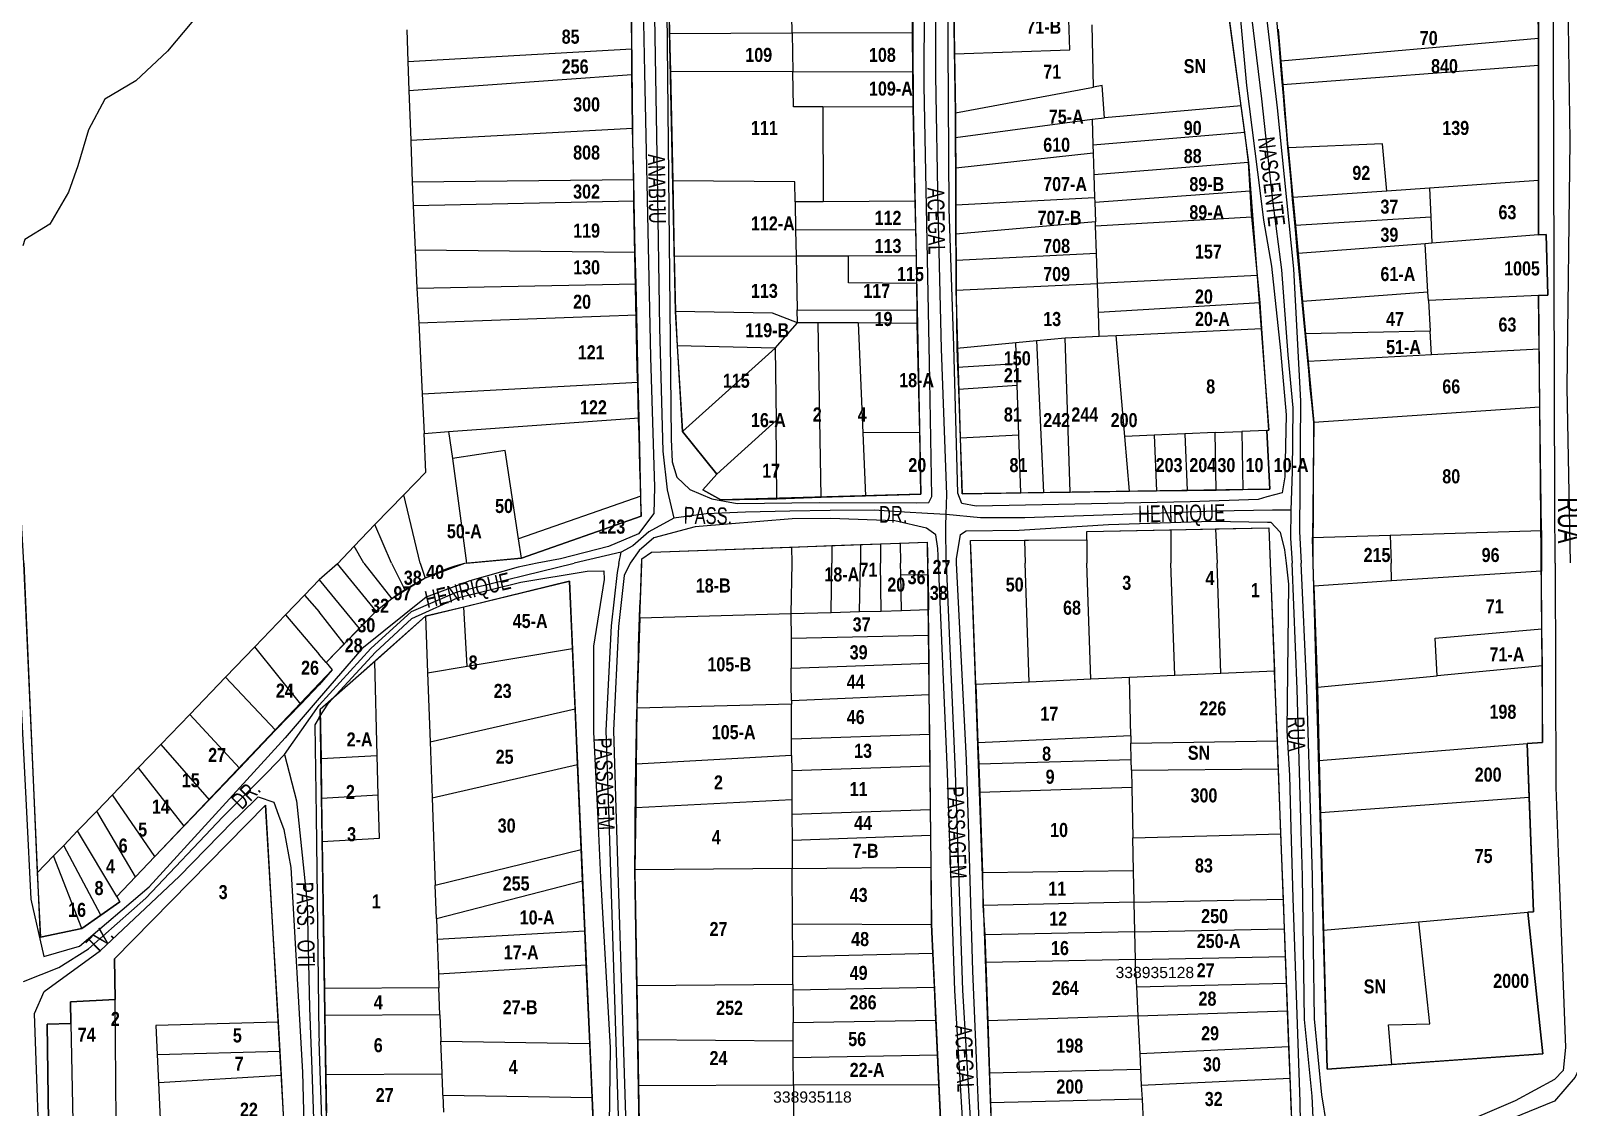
# Model space of a CAD drawing. Extents: x 206099 to 208675, y 4843659 to 4845705.
# Drawn here: x 208063.3 to 208336.8, y 4844407.9 to 4844599.5 of the extents above; entities that cross this region are included whole.
import ezdxf
from ezdxf.enums import TextEntityAlignment as Align

# ---------------------------------------------------------------- set-up
doc = ezdxf.new("R2010")
doc.units = 0
doc.header["$LTSCALE"] = 1.5
doc.header["$MEASUREMENT"] = 0
for name, color, linetype in [('CD-MALHA-LOTES', 40, 'CONTINUOUS'), ('CD_TXT_QUADRA', 7, 'CONTINUOUS'), ('RU-QUADRAS', 6, 'CONTINUOUS'), ('SV-CAMINHO-TRILHA', 20, 'CONTINUOUS'), ('SV-EIXO-RUA-N-PAV', 6, 'CONTINUOUS'), ('SV-RUA-NAO-PAV-S-GUIA-C-GUIA', 7, 'CONTINUOUS'), ('SV-TXT-RUA-N-PAV-S-GUIA-C-GUIA', 7, 'CONTINUOUS'), ('Th_NmrPort', 7, 'CONTINUOUS')]:
    doc.layers.add(name, color=color, linetype=linetype)
doc.styles.add('ARIAL', font='ARIAL.TTF')
doc.styles.add('MONOTXT', font='ARIAL.TTF', dxfattribs={"height": 0.2})
doc.styles.get("Standard").update_dxf_attribs({"font": 'swisscbo.ttf'})

msp = doc.modelspace()

# ---------------------------------------------------------------- linework, layer by layer
at = {"layer": 'CD-MALHA-LOTES', "linetype": 'Continuous'}
for p, q in [((208176.55, 4844616.77), (208176.93, 4844598.96)), ((208198.76, 4844599.05), (208198.53, 4844612.07)), ((208227.52, 4844604.28), (208227.65, 4844595.4)), ((208248.13, 4844596.07), (208247.83, 4844605.07)), ((208170.22, 4844596.27), (208170.16, 4844601.9)), ((208220.18, 4844599.14), (208220.14, 4844603.97)), ((208278.63, 4844586.14), (208276.36, 4844603.01)), ((208331.54, 4844598.1), (208331.5, 4844603.15)), ((208130.19, 4844599.63), (208130.39, 4844594.04)), ((208198.76, 4844599.05), (208176.93, 4844598.96)), ((208176.93, 4844598.96), (208177.08, 4844592.25)), ((208220.18, 4844599.14), (208198.76, 4844599.05)), ((208198.76, 4844599.05), (208198.87, 4844592.19)), ((208220.22, 4844592.14), (208220.18, 4844599.14)), ((208252.37, 4844589.47), (208252.15, 4844600.56)), ((208285.21, 4844599.76), (208285.68, 4844594.08)), ((208130.39, 4844594.04), (208170.22, 4844596.27)), ((208170.25, 4844591.7), (208170.22, 4844596.27)), ((208227.65, 4844595.4), (208248.13, 4844596.07)), ((208331.54, 4844598.1), (208285.68, 4844594.08)), ((208331.54, 4844593.4), (208331.54, 4844598.1)), ((208130.39, 4844594.04), (208130.56, 4844588.88)), ((208227.65, 4844595.4), (208227.8, 4844584.9)), ((208285.68, 4844594.08), (208286.03, 4844589.93)), ((208286.03, 4844589.93), (208331.54, 4844593.4)), ((208331.54, 4844572.84), (208331.54, 4844593.4)), ((208130.56, 4844588.88), (208170.25, 4844591.7)), ((208170.35, 4844582.15), (208170.25, 4844591.7)), ((208198.87, 4844592.19), (208177.08, 4844592.25)), ((208177.08, 4844592.25), (208177.5, 4844572.8)), ((208220.22, 4844592.14), (208198.87, 4844592.19)), ((208198.98, 4844585.96), (208198.87, 4844592.19)), ((208220.26, 4844585.87), (208220.22, 4844592.14)), ((208130.56, 4844588.88), (208130.89, 4844580.03)), ((208227.8, 4844584.9), (208252.37, 4844589.47)), ((208253.92, 4844589.75), (208252.37, 4844589.47)), ((208254.33, 4844583.97), (208253.92, 4844589.75)), ((208286.03, 4844589.93), (208286.91, 4844579.39)), ((208204.19, 4844585.94), (208198.98, 4844585.96)), ((208220.26, 4844585.87), (208204.19, 4844585.94)), ((208204.19, 4844585.94), (208204.3, 4844569.07)), ((208220.63, 4844569.15), (208220.26, 4844585.87)), ((208278.63, 4844586.14), (208254.33, 4844583.97)), ((208279.27, 4844581.42), (208278.63, 4844586.14)), ((208227.8, 4844584.9), (208227.84, 4844580.49)), ((208227.84, 4844580.49), (208252.1, 4844583.75)), ((208252.1, 4844583.75), (208254.33, 4844583.97)), ((208252.1, 4844583.75), (208252.26, 4844579.18)), ((208130.89, 4844580.03), (208170.35, 4844582.15)), ((208130.89, 4844580.03), (208130.9, 4844579.8)), ((208130.9, 4844579.8), (208131.15, 4844572.58)), ((208170.57, 4844573.02), (208170.35, 4844582.15)), ((208227.84, 4844580.49), (208227.86, 4844575.06)), ((208252.26, 4844579.18), (208279.27, 4844581.42)), ((208279.97, 4844576.09), (208279.27, 4844581.42)), ((208252.3, 4844577.72), (208227.86, 4844575.06)), ((208252.26, 4844579.18), (208252.3, 4844577.72)), ((208252.3, 4844577.72), (208252.42, 4844573.94)), ((208286.91, 4844579.39), (208286.98, 4844578.65)), ((208303.78, 4844579.38), (208286.98, 4844578.65)), ((208286.98, 4844578.65), (208287.81, 4844569.8)), ((208304.53, 4844570.96), (208303.78, 4844579.38)), ((208227.86, 4844575.06), (208227.88, 4844568.54)), ((208252.42, 4844573.94), (208279.97, 4844576.09)), ((208280.24, 4844571.03), (208279.97, 4844576.09)), ((208131.15, 4844572.58), (208170.57, 4844573.02)), ((208131.15, 4844572.58), (208131.31, 4844568.42)), ((208170.65, 4844569.24), (208170.57, 4844573.02)), ((208177.5, 4844572.8), (208177.78, 4844559.32)), ((208199.21, 4844572.62), (208177.5, 4844572.8)), ((208199.27, 4844569.04), (208199.21, 4844572.62)), ((208252.42, 4844573.94), (208252.57, 4844569.81)), ((208312.16, 4844571.49), (208304.53, 4844570.96)), ((208331.54, 4844572.84), (208312.16, 4844571.49)), ((208312.16, 4844571.49), (208312.37, 4844566.4)), ((208331.54, 4844563.15), (208331.54, 4844572.84)), ((208131.31, 4844568.42), (208170.65, 4844569.24)), ((208170.85, 4844560.08), (208170.65, 4844569.24)), ((208204.3, 4844569.07), (208199.27, 4844569.04)), ((208199.27, 4844569.04), (208199.37, 4844564.03)), ((208220.63, 4844569.15), (208204.3, 4844569.07)), ((208220.75, 4844564.08), (208220.63, 4844569.15)), ((208227.88, 4844568.54), (208252.57, 4844569.81)), ((208252.57, 4844569.81), (208252.59, 4844569.01)), ((208252.59, 4844569.01), (208280.24, 4844571.03)), ((208252.59, 4844569.01), (208252.71, 4844565.51)), ((208280.48, 4844566.76), (208280.24, 4844571.03)), ((208304.53, 4844570.96), (208287.81, 4844569.8)), ((208287.81, 4844569.8), (208288.29, 4844564.88)), ((208131.31, 4844568.42), (208131.66, 4844560.51)), ((208227.88, 4844568.54), (208227.9, 4844563.29)), ((208252.74, 4844564.77), (208280.51, 4844566.37)), ((208280.51, 4844566.37), (208280.48, 4844566.76)), ((208281.52, 4844555.96), (208280.51, 4844566.37)), ((208288.29, 4844564.88), (208312.37, 4844566.4)), ((208312.37, 4844566.4), (208312.57, 4844561.68)), ((208220.75, 4844564.08), (208199.37, 4844564.03)), ((208199.37, 4844564.03), (208199.46, 4844559.38)), ((208220.85, 4844559.43), (208220.75, 4844564.08)), ((208252.71, 4844565.51), (208227.9, 4844563.29)), ((208227.9, 4844563.29), (208227.92, 4844558.64)), ((208252.74, 4844564.77), (208252.71, 4844565.51)), ((208252.9, 4844559.92), (208252.74, 4844564.77)), ((208288.29, 4844564.88), (208288.75, 4844559.85)), ((208332.88, 4844563.25), (208331.54, 4844563.15)), ((208333.22, 4844552.45), (208332.88, 4844563.25)), ((208131.66, 4844560.51), (208170.85, 4844560.08)), ((208131.66, 4844560.51), (208132, 4844553.68)), ((208311.35, 4844561.59), (208288.75, 4844559.85)), ((208312.57, 4844561.68), (208311.35, 4844561.59)), ((208311.87, 4844552.95), (208311.35, 4844561.59)), ((208331.54, 4844563.15), (208312.57, 4844561.68)), ((208170.98, 4844554.45), (208170.85, 4844560.08)), ((208199.46, 4844559.38), (208177.78, 4844559.32)), ((208177.78, 4844559.32), (208178.02, 4844549.54)), ((208208.79, 4844559.4), (208199.46, 4844559.38)), ((208199.46, 4844559.38), (208199.64, 4844549.84)), ((208220.85, 4844559.43), (208208.79, 4844559.4)), ((208208.79, 4844554.65), (208208.79, 4844559.4)), ((208220.95, 4844554.54), (208220.85, 4844559.43)), ((208227.92, 4844558.64), (208252.9, 4844559.92)), ((208227.92, 4844558.64), (208227.94, 4844553.35)), ((208253.08, 4844554.54), (208252.9, 4844559.92)), ((208288.75, 4844559.85), (208289.55, 4844551.34)), ((208281.52, 4844555.96), (208253.08, 4844554.54)), ((208282, 4844551.07), (208281.52, 4844555.96)), ((208132, 4844553.68), (208170.98, 4844554.45)), ((208132, 4844553.68), (208132.31, 4844547.5)), ((208171.11, 4844548.94), (208170.98, 4844554.45)), ((208220.95, 4844554.54), (208208.79, 4844554.65)), ((208220.99, 4844549.74), (208220.95, 4844554.54)), ((208227.94, 4844553.35), (208253.08, 4844554.54)), ((208227.94, 4844553.35), (208228.07, 4844543)), ((208253.26, 4844549.34), (208253.08, 4844554.54)), ((208311.87, 4844552.95), (208289.55, 4844551.34)), ((208311.96, 4844551.49), (208311.87, 4844552.95)), ((208331.53, 4844552.38), (208311.96, 4844551.49)), ((208331.53, 4844552.38), (208333.22, 4844552.45)), ((208331.64, 4844542.8), (208331.53, 4844552.38)), ((208199.64, 4844549.84), (208220.99, 4844549.74)), ((208199.69, 4844547.54), (208199.64, 4844549.84)), ((208220.99, 4844547.4), (208220.99, 4844549.74)), ((208282, 4844551.07), (208253.26, 4844549.34)), ((208282.32, 4844546.49), (208282, 4844551.07)), ((208289.55, 4844551.34), (208290.1, 4844545.54)), ((208311.96, 4844551.49), (208312.28, 4844546.03)), ((208132.31, 4844547.5), (208171.11, 4844548.94)), ((208132.31, 4844547.5), (208132.92, 4844534.89)), ((208171.37, 4844536.95), (208171.11, 4844548.94)), ((208178.02, 4844549.54), (208178.27, 4844543.42)), ((208195.26, 4844549.22), (208178.02, 4844549.54)), ((208199.69, 4844547.54), (208195.26, 4844549.22)), ((208195.76, 4844543.01), (208199.69, 4844547.54)), ((208203.41, 4844547.54), (208199.69, 4844547.54)), ((208203.91, 4844516.48), (208203.41, 4844547.54)), ((208210.49, 4844547.53), (208203.41, 4844547.54)), ((208210.49, 4844547.53), (208211.35, 4844527.95)), ((208220.99, 4844547.4), (208210.49, 4844547.53)), ((208221.48, 4844527.99), (208220.99, 4844547.4)), ((208253.4, 4844545.15), (208253.26, 4844549.34)), ((208238.54, 4844544), (208242.21, 4844544.35)), ((208242.21, 4844544.35), (208247.34, 4844544.84)), ((208242.21, 4844544.35), (208243.5, 4844517.31)), ((208247.34, 4844544.84), (208253.4, 4844545.15)), ((208248.23, 4844517.39), (208247.34, 4844544.84)), ((208253.4, 4844545.15), (208256.39, 4844545.29)), ((208256.39, 4844545.29), (208282.32, 4844546.49)), ((208257.94, 4844527.28), (208256.39, 4844545.29)), ((208283.58, 4844528.4), (208282.32, 4844546.49)), ((208312.28, 4844546.03), (208290.1, 4844545.54)), ((208290.1, 4844545.54), (208290.56, 4844540.65)), ((208312.53, 4844541.8), (208312.28, 4844546.03)), ((208178.27, 4844543.42), (208179.22, 4844528.16)), ((208195.76, 4844543.01), (208178.27, 4844543.42)), ((208179.22, 4844528.16), (208195.76, 4844543.01)), ((208195.76, 4844543.01), (208195.88, 4844530.16)), ((208228.07, 4844543), (208238.54, 4844544)), ((208228.07, 4844543), (208228.2, 4844539.63)), ((208238.68, 4844540.3), (208238.54, 4844544)), ((208312.53, 4844541.8), (208290.56, 4844540.65)), ((208331.64, 4844542.8), (208312.53, 4844541.8)), ((208331.78, 4844532.51), (208331.64, 4844542.8)), ((208228.2, 4844539.63), (208238.68, 4844540.3)), ((208228.2, 4844539.63), (208228.35, 4844535.72)), ((208238.8, 4844536.4), (208238.68, 4844540.3)), ((208290.56, 4844540.65), (208291.54, 4844529.77)), ((208132.92, 4844534.89), (208171.37, 4844536.95)), ((208171.51, 4844530.59), (208171.37, 4844536.95)), ((208228.35, 4844535.72), (208238.8, 4844536.4)), ((208239.07, 4844527.56), (208238.8, 4844536.4)), ((208132.92, 4844534.89), (208133.27, 4844527.84)), ((208228.35, 4844535.72), (208228.67, 4844527.03)), ((208137.59, 4844528.15), (208171.51, 4844530.59)), ((208171.81, 4844516.67), (208171.51, 4844530.59)), ((208331.78, 4844532.51), (208291.54, 4844529.77)), ((208332.05, 4844510.56), (208331.78, 4844532.51)), ((208133.27, 4844527.84), (208137.59, 4844528.15)), ((208133.61, 4844520.93), (208133.27, 4844527.84)), ((208137.59, 4844528.15), (208138.35, 4844523.38)), ((208179.22, 4844528.16), (208185.33, 4844520.57)), ((208195.88, 4844530.16), (208185.33, 4844520.57)), ((208196.04, 4844516.22), (208195.88, 4844530.16)), ((208221.48, 4844527.99), (208211.35, 4844527.95)), ((208211.35, 4844527.95), (208211.79, 4844516.71)), ((208221.64, 4844517.04), (208221.48, 4844527.99)), ((208268.6, 4844527.74), (208263.17, 4844527.5)), ((208274.02, 4844527.98), (208268.6, 4844527.74)), ((208268.6, 4844527.74), (208269.02, 4844517.68)), ((208274.02, 4844527.98), (208278.77, 4844528.19)), ((208274.18, 4844517.76), (208274.02, 4844527.98)), ((208283.2, 4844528.38), (208278.77, 4844528.19)), ((208278.77, 4844528.19), (208278.94, 4844517.83)), ((208283.2, 4844528.38), (208283.58, 4844528.4)), ((208283.75, 4844517.9), (208283.2, 4844528.38)), ((208291.54, 4844529.77), (208291.35, 4844509.29)), ((208228.67, 4844527.03), (208239.07, 4844527.56)), ((208228.67, 4844527.03), (208229.03, 4844517.1)), ((208239.43, 4844517.26), (208239.07, 4844527.56)), ((208263.17, 4844527.5), (208257.94, 4844527.28)), ((208258.75, 4844517.57), (208257.94, 4844527.28)), ((208263.17, 4844527.5), (208263.58, 4844517.6)), ((208147.72, 4844524.77), (208138.35, 4844523.38)), ((208138.35, 4844523.38), (208140.8, 4844504.76)), ((208150.09, 4844509.09), (208147.72, 4844524.77)), ((208129.64, 4844516.92), (208133.61, 4844520.93)), ((208185.33, 4844520.57), (208182.88, 4844517.82)), ((208124.53, 4844511.61), (208129.64, 4844516.92)), ((208132.59, 4844504.73), (208129.64, 4844516.92)), ((208182.88, 4844517.82), (208186.05, 4844516.01)), ((208211.79, 4844516.71), (208221.64, 4844517.04)), ((208229.03, 4844517.1), (208239.43, 4844517.26)), ((208239.43, 4844517.26), (208243.5, 4844517.31)), ((208243.5, 4844517.31), (208248.23, 4844517.39)), ((208248.23, 4844517.39), (208258.75, 4844517.57)), ((208258.75, 4844517.57), (208263.58, 4844517.6)), ((208263.58, 4844517.6), (208269.02, 4844517.68)), ((208269.02, 4844517.68), (208274.18, 4844517.76)), ((208274.18, 4844517.76), (208278.94, 4844517.83)), ((208278.94, 4844517.83), (208283.75, 4844517.9)), ((208171.81, 4844516.67), (208150.09, 4844509.09)), ((208171.89, 4844513.1), (208171.81, 4844516.67)), ((208186.05, 4844516.01), (208196.04, 4844516.22)), ((208196.04, 4844516.22), (208203.91, 4844516.48)), ((208203.91, 4844516.48), (208211.79, 4844516.71)), ((208120.82, 4844507.75), (208124.53, 4844511.61)), ((208127.48, 4844504.73), (208124.53, 4844511.61)), ((208150.61, 4844505.64), (208171.89, 4844513.1)), ((208150.61, 4844505.64), (208150.09, 4844509.09)), ((208230.51, 4844508.8), (208240.08, 4844508.86)), ((208230.67, 4844504.72), (208230.51, 4844508.8)), ((208240.08, 4844508.86), (208251.19, 4844508.92)), ((208240.08, 4844508.86), (208240.19, 4844504.73)), ((208251.19, 4844508.92), (208251.16, 4844504.73)), ((208251.18, 4844510.39), (208266.1, 4844510.68)), ((208251.19, 4844508.92), (208251.18, 4844510.39)), ((208266.1, 4844510.68), (208274.09, 4844510.84)), ((208266.1, 4844510.68), (208266.14, 4844504.73)), ((208274.09, 4844510.84), (208283.57, 4844511.02)), ((208274.09, 4844510.84), (208274.36, 4844504.73)), ((208283.57, 4844511.02), (208283.8, 4844504.73)), ((208291.35, 4844509.29), (208305.14, 4844509.72)), ((208291.44, 4844504.74), (208291.35, 4844509.29)), ((208305.14, 4844509.72), (208332.05, 4844510.56)), ((208305.14, 4844509.72), (208305.33, 4844504.73)), ((208332.05, 4844510.56), (208332.05, 4844504.76)), ((208117.84, 4844504.62), (208120.82, 4844507.75)), ((208122.53, 4844504.73), (208120.82, 4844507.75)), ((208172.03, 4844505.54), (208173.73, 4844506.73)), ((208173.73, 4844506.73), (208198.65, 4844507.61)), ((208198.65, 4844507.61), (208205.82, 4844507.86)), ((208198.65, 4844507.61), (208198.69, 4844504.72)), ((208205.82, 4844507.86), (208210.94, 4844508.04)), ((208205.82, 4844507.86), (208205.82, 4844504.73)), ((208210.94, 4844508.04), (208210.92, 4844504.73)), ((208210.94, 4844508.04), (208214.47, 4844508.16)), ((208214.47, 4844508.16), (208217.98, 4844508.29)), ((208214.47, 4844508.16), (208214.48, 4844504.73)), ((208217.98, 4844508.29), (208222.77, 4844508.46)), ((208217.98, 4844508.29), (208218.02, 4844504.73)), ((208222.77, 4844508.46), (208222.92, 4844504.73)), ((208062.07, 4844504.73), (208064.45, 4844449.62)), ((208117.84, 4844504.62), (208114.61, 4844501.79)), ((208124.77, 4844496.2), (208117.84, 4844504.62)), ((208122.53, 4844504.73), (208127.53, 4844498.38)), ((208127.48, 4844504.73), (208129.9, 4844499.89)), ((208132.59, 4844504.73), (208133.49, 4844502.06)), ((208140.47, 4844504.69), (208133.49, 4844502.06)), ((208140.8, 4844504.76), (208140.47, 4844504.69)), ((208140.8, 4844504.76), (208150.61, 4844505.64)), ((208171.67, 4844494.95), (208171.99, 4844504.69)), ((208171.99, 4844504.69), (208172.03, 4844505.54)), ((208198.69, 4844504.72), (208198.53, 4844495.71)), ((208205.72, 4844495.91), (208205.82, 4844504.73)), ((208210.73, 4844496.06), (208210.92, 4844504.73)), ((208214.59, 4844496.17), (208214.48, 4844504.73)), ((208218.06, 4844502.75), (208218.02, 4844504.73)), ((208222.94, 4844502.66), (208222.92, 4844504.73)), ((208231.44, 4844483.16), (208230.67, 4844504.72)), ((208240.93, 4844483.59), (208240.19, 4844504.73)), ((208251.89, 4844484.08), (208251.16, 4844504.73)), ((208266.84, 4844484.75), (208266.14, 4844504.73)), ((208275.05, 4844485.12), (208274.36, 4844504.73)), ((208283.8, 4844504.73), (208284.58, 4844485.55)), ((208291.56, 4844500.68), (208291.44, 4844504.74)), ((208305.38, 4844501.59), (208305.33, 4844504.73)), ((208332.06, 4844503.34), (208305.38, 4844501.59)), ((208332.05, 4844504.76), (208332.06, 4844503.34)), ((208332.12, 4844493.05), (208332.06, 4844503.34)), ((208111.97, 4844499.04), (208114.61, 4844501.79)), ((208114.61, 4844501.79), (208121.74, 4844493.09)), ((208133.49, 4844502.06), (208129.9, 4844499.89)), ((208159.14, 4844501.53), (208140.33, 4844496.94)), ((208159.66, 4844489.55), (208159.14, 4844501.53)), ((208218.06, 4844502.75), (208222.94, 4844502.66)), ((208218.22, 4844496.27), (208218.06, 4844502.75)), ((208222.94, 4844502.66), (208223, 4844496.41)), ((208305.38, 4844501.59), (208291.56, 4844500.68)), ((208291.56, 4844500.68), (208292.19, 4844482.67)), ((208108.61, 4844495.55), (208111.97, 4844499.04)), ((208111.97, 4844499.04), (208114.61, 4844496.08)), ((208127.53, 4844498.38), (208124.77, 4844496.2)), ((208129.9, 4844499.89), (208127.53, 4844498.38)), ((208103.16, 4844489.88), (208108.61, 4844495.55)), ((208108.61, 4844495.55), (208114.61, 4844488.52)), ((208119.04, 4844490.39), (208114.61, 4844496.08)), ((208124.77, 4844496.2), (208121.74, 4844493.09)), ((208133.51, 4844495.3), (208124.51, 4844487.27)), ((208140.33, 4844496.94), (208133.51, 4844495.3)), ((208133.51, 4844495.3), (208133.88, 4844485.23)), ((208140.94, 4844486.41), (208140.33, 4844496.94)), ((208171.67, 4844494.95), (208171.14, 4844478.92)), ((208198.53, 4844495.71), (208171.67, 4844494.95)), ((208205.72, 4844495.91), (208198.53, 4844495.71)), ((208198.53, 4844495.71), (208198.55, 4844491.38)), ((208210.73, 4844496.06), (208205.72, 4844495.91)), ((208214.59, 4844496.17), (208210.73, 4844496.06)), ((208218.22, 4844496.27), (208214.59, 4844496.17)), ((208223, 4844496.41), (208218.22, 4844496.27)), ((208223.05, 4844491.92), (208223, 4844496.41)), ((208121.74, 4844493.09), (208119.04, 4844490.39)), ((208313.18, 4844491.37), (208332.12, 4844493.05)), ((208332.25, 4844486.46), (208332.12, 4844493.05)), ((208103.16, 4844489.88), (208097.95, 4844484.46)), ((208111.33, 4844479.68), (208103.16, 4844489.88)), ((208119.04, 4844490.39), (208115.85, 4844487.05)), ((208140.94, 4844486.41), (208159.66, 4844489.55)), ((208160.13, 4844478.82), (208159.66, 4844489.55)), ((208198.55, 4844491.38), (208223.05, 4844491.92)), ((208198.55, 4844491.38), (208198.58, 4844486.05)), ((208223.1, 4844486.92), (208223.05, 4844491.92)), ((208313.49, 4844484.69), (208313.18, 4844491.37)), ((208115.85, 4844487.05), (208114.61, 4844488.52)), ((208124.51, 4844487.27), (208114.8, 4844478.71)), ((208115.85, 4844487.05), (208116.93, 4844485.76)), ((208124.93, 4844470.53), (208124.51, 4844487.27)), ((208198.58, 4844486.05), (208223.1, 4844486.92)), ((208223.15, 4844481.35), (208223.1, 4844486.92)), ((208097.95, 4844484.46), (208091.58, 4844477.84)), ((208097.95, 4844484.46), (208106.86, 4844475.01)), ((208116.93, 4844485.76), (208114.61, 4844483.1)), ((208133.88, 4844485.23), (208140.94, 4844486.41)), ((208133.88, 4844485.23), (208134.33, 4844472.93)), ((208198.6, 4844482.99), (208198.58, 4844486.05)), ((208251.89, 4844484.08), (208240.93, 4844483.59)), ((208258.78, 4844484.39), (208251.89, 4844484.08)), ((208266.84, 4844484.75), (208258.78, 4844484.39)), ((208259, 4844474.04), (208258.78, 4844484.39)), ((208275.05, 4844485.12), (208266.84, 4844484.75)), ((208284.58, 4844485.55), (208275.05, 4844485.12)), ((208285.09, 4844473.14), (208284.58, 4844485.55)), ((208292.19, 4844482.67), (208313.49, 4844484.69)), ((208332.25, 4844486.46), (208313.49, 4844484.69)), ((208332.25, 4844472.85), (208332.25, 4844486.46)), ((208114.61, 4844483.1), (208111.33, 4844479.68)), ((208198.62, 4844480.31), (208198.6, 4844482.99)), ((208198.62, 4844480.31), (208223.15, 4844481.35)), ((208223.22, 4844474.32), (208223.15, 4844481.35)), ((208240.93, 4844483.59), (208231.44, 4844483.16)), ((208231.44, 4844483.16), (208231.81, 4844472.75)), ((208292.19, 4844482.67), (208292.52, 4844469.62)), ((208106.86, 4844475.01), (208111.33, 4844479.68)), ((208114.8, 4844478.71), (208114.93, 4844469.97)), ((208134.33, 4844472.93), (208160.13, 4844478.82)), ((208160.57, 4844468.91), (208160.13, 4844478.82)), ((208171.14, 4844478.92), (208171.02, 4844468.97)), ((208198.62, 4844479.66), (208171.14, 4844478.92)), ((208198.62, 4844480.31), (208198.62, 4844479.66)), ((208198.65, 4844473.49), (208198.62, 4844479.66)), ((208091.58, 4844477.84), (208086.44, 4844472.49)), ((208091.58, 4844477.84), (208100.43, 4844468.28)), ((208100.43, 4844468.28), (208106.86, 4844475.01)), ((208198.65, 4844473.49), (208223.22, 4844474.32)), ((208198.66, 4844470.51), (208198.65, 4844473.49)), ((208223.28, 4844468.7), (208223.22, 4844474.32)), ((208259, 4844474.04), (208231.81, 4844472.75)), ((208259, 4844474.04), (208259.02, 4844472.73)), ((208259.02, 4844472.73), (208285.09, 4844473.14)), ((208285.28, 4844468.14), (208285.09, 4844473.14)), ((208086.44, 4844472.49), (208082.42, 4844468.31)), ((208086.44, 4844472.49), (208095.02, 4844462.62)), ((208114.93, 4844469.97), (208124.93, 4844470.53)), ((208125.11, 4844463.44), (208124.93, 4844470.53)), ((208134.33, 4844472.93), (208134.69, 4844463)), ((208198.66, 4844470.51), (208171.02, 4844468.97)), ((208198.66, 4844470.51), (208198.68, 4844467.84)), ((208231.81, 4844472.75), (208231.95, 4844468.98)), ((208259.08, 4844469.72), (208259.02, 4844472.73)), ((208292.52, 4844469.62), (208329.53, 4844472.63)), ((208329.53, 4844472.63), (208332.25, 4844472.85)), ((208329.88, 4844463.06), (208329.53, 4844472.63)), ((208082.42, 4844468.31), (208077.83, 4844463.54)), ((208082.42, 4844468.31), (208090.52, 4844457.92)), ((208095.02, 4844462.62), (208100.43, 4844468.28)), ((208114.93, 4844469.97), (208115.04, 4844462.87)), ((208134.69, 4844463), (208160.57, 4844468.91)), ((208161.23, 4844453.79), (208160.57, 4844468.91)), ((208171.02, 4844468.97), (208170.93, 4844461.21)), ((208198.68, 4844467.84), (208223.28, 4844468.7)), ((208198.68, 4844467.84), (208198.71, 4844462.62)), ((208223.36, 4844460.93), (208223.28, 4844468.7)), ((208259.08, 4844469.72), (208231.95, 4844468.98)), ((208231.95, 4844468.98), (208232.13, 4844463.96)), ((208259.12, 4844467.93), (208259.08, 4844469.72)), ((208259.12, 4844467.93), (208285.28, 4844468.14)), ((208259.12, 4844467.93), (208259.19, 4844464.8)), ((208285.71, 4844456.57), (208285.28, 4844468.14)), ((208292.52, 4844469.62), (208292.77, 4844460.31)), ((208259.19, 4844464.8), (208232.13, 4844463.96)), ((208259.19, 4844464.8), (208259.37, 4844455.86)), ((208077.83, 4844463.54), (208075.02, 4844460.61)), ((208085.36, 4844452.53), (208077.83, 4844463.54)), ((208090.52, 4844457.92), (208095.02, 4844462.62)), ((208125.11, 4844463.44), (208115.04, 4844462.87)), ((208115.04, 4844462.87), (208115.15, 4844455.21)), ((208125.31, 4844455.79), (208125.11, 4844463.44)), ((208134.69, 4844463), (208135.25, 4844447.44)), ((208198.71, 4844462.62), (208170.93, 4844461.21)), ((208198.71, 4844462.62), (208198.72, 4844460.06)), ((208232.13, 4844463.96), (208232.64, 4844449.66)), ((208329.88, 4844463.06), (208292.77, 4844460.31)), ((208330.62, 4844442.69), (208329.88, 4844463.06)), ((208075.02, 4844460.61), (208071.62, 4844457.08)), ((208081.94, 4844448.95), (208075.02, 4844460.61)), ((208105.05, 4844461.7), (208078.2, 4844434.33)), ((208107.39, 4844423.03), (208105.05, 4844461.7)), ((208170.93, 4844461.21), (208170.79, 4844450.17)), ((208198.72, 4844460.06), (208223.36, 4844460.93)), ((208198.72, 4844460.06), (208198.74, 4844455.44)), ((208223.4, 4844456.31), (208223.36, 4844460.93)), ((208292.77, 4844460.31), (208293.3, 4844439.43)), ((208071.62, 4844457.08), (208069.16, 4844454.52)), ((208078.58, 4844445.44), (208071.62, 4844457.08)), ((208085.36, 4844452.53), (208090.52, 4844457.92)), ((208259.37, 4844455.86), (208285.71, 4844456.57)), ((208286.15, 4844444.93), (208285.71, 4844456.57)), ((208069.16, 4844454.52), (208067.35, 4844452.64)), ((208075.78, 4844442.13), (208069.16, 4844454.52)), ((208115.15, 4844455.21), (208125.31, 4844455.79)), ((208115.15, 4844455.21), (208115.55, 4844429.05)), ((208198.74, 4844455.44), (208223.4, 4844456.31)), ((208198.74, 4844455.44), (208198.77, 4844450.42)), ((208223.46, 4844450.64), (208223.4, 4844456.31)), ((208259.49, 4844449.98), (208259.37, 4844455.86)), ((208067.35, 4844452.64), (208064.45, 4844449.62)), ((208072.38, 4844439.74), (208067.35, 4844452.64)), ((208081.94, 4844448.95), (208085.36, 4844452.53)), ((208135.25, 4844447.44), (208161.23, 4844453.79)), ((208161.47, 4844448.21), (208161.23, 4844453.79)), ((208064.45, 4844449.62), (208065.02, 4844438.17)), ((208078.58, 4844445.44), (208081.94, 4844448.95)), ((208198.77, 4844450.42), (208170.79, 4844450.17)), ((208170.79, 4844450.17), (208170.79, 4844449.8)), ((208170.79, 4844449.8), (208171.13, 4844429.53)), ((208198.77, 4844450.42), (208223.46, 4844450.64)), ((208198.82, 4844440.56), (208198.77, 4844450.42)), ((208223.56, 4844440.61), (208223.46, 4844450.64)), ((208259.49, 4844449.98), (208232.64, 4844449.66)), ((208232.64, 4844449.66), (208232.67, 4844443.84)), ((208259.61, 4844444.4), (208259.49, 4844449.98)), ((208135.46, 4844441.52), (208135.25, 4844447.44)), ((208135.46, 4844441.52), (208161.47, 4844448.21)), ((208161.86, 4844439.32), (208161.47, 4844448.21)), ((208075.78, 4844442.13), (208079.16, 4844444.47)), ((208079.16, 4844444.47), (208078.58, 4844445.44)), ((208259.61, 4844444.4), (208232.67, 4844443.84)), ((208232.67, 4844443.84), (208233.04, 4844438.61)), ((208259.61, 4844444.4), (208286.15, 4844444.93)), ((208259.71, 4844439.16), (208259.61, 4844444.4)), ((208286.34, 4844439.69), (208286.15, 4844444.93)), ((208072.38, 4844439.74), (208075.78, 4844442.13)), ((208135.46, 4844441.52), (208135.6, 4844437.85)), ((208198.82, 4844440.56), (208223.56, 4844440.46)), ((208198.85, 4844434.77), (208198.82, 4844440.56)), ((208223.56, 4844440.46), (208223.56, 4844440.61)), ((208223.8, 4844435.32), (208223.56, 4844440.46)), ((208293.3, 4844439.43), (208310.24, 4844440.91)), ((208310.24, 4844440.91), (208329.65, 4844442.61)), ((208312.22, 4844422.79), (208310.24, 4844440.91)), ((208329.65, 4844442.61), (208330.62, 4844442.69)), ((208332.29, 4844417.4), (208329.65, 4844442.61)), ((208065.02, 4844438.17), (208072.38, 4844439.74)), ((208135.6, 4844437.85), (208161.86, 4844439.32)), ((208135.6, 4844437.85), (208135.82, 4844431.67)), ((208162.13, 4844433.26), (208161.86, 4844439.32)), ((208259.71, 4844439.16), (208233.04, 4844438.61)), ((208233.04, 4844438.61), (208233.22, 4844433.7)), ((208259.71, 4844439.16), (208286.34, 4844439.69)), ((208259.82, 4844434.24), (208259.71, 4844439.16)), ((208286.53, 4844434.77), (208286.34, 4844439.69)), ((208293.3, 4844439.43), (208293.94, 4844414.71)), ((208198.85, 4844434.77), (208223.8, 4844435.32)), ((208198.88, 4844429.75), (208198.85, 4844434.77)), ((208224.07, 4844429.26), (208223.8, 4844435.32)), ((208259.82, 4844434.24), (208286.53, 4844434.77)), ((208286.71, 4844429.99), (208286.53, 4844434.77)), ((208078.2, 4844434.33), (208078.28, 4844427.07)), ((208135.82, 4844431.67), (208162.13, 4844433.26)), ((208162.74, 4844419.28), (208162.13, 4844433.26)), ((208259.82, 4844434.24), (208233.22, 4844433.7)), ((208233.22, 4844433.7), (208233.59, 4844423.32)), ((208259.86, 4844432.11), (208259.82, 4844434.24)), ((208259.86, 4844432.11), (208260, 4844429.36)), ((208135.82, 4844431.67), (208135.91, 4844429.18)), ((208198.88, 4844429.75), (208171.13, 4844429.53)), ((208171.13, 4844429.53), (208171.29, 4844419.91)), ((208198.88, 4844429.75), (208198.88, 4844428.83)), ((208198.88, 4844428.83), (208224.07, 4844429.26)), ((208224.34, 4844423.42), (208224.07, 4844429.26)), ((208260, 4844429.36), (208286.71, 4844429.99)), ((208260, 4844429.36), (208260.26, 4844424.2)), ((208286.89, 4844425.07), (208286.71, 4844429.99)), ((208078.28, 4844427.07), (208070.37, 4844426.7)), ((208070.37, 4844426.7), (208070.44, 4844422.82)), ((208078.51, 4844405.38), (208078.28, 4844427.07)), ((208135.91, 4844429.18), (208115.55, 4844429.05)), ((208115.55, 4844429.05), (208115.63, 4844424.23)), ((208136.09, 4844424.36), (208135.91, 4844429.18)), ((208198.88, 4844428.83), (208198.91, 4844423)), ((208136.09, 4844424.36), (208115.63, 4844424.23)), ((208115.63, 4844424.23), (208115.79, 4844413.69)), ((208136.09, 4844424.36), (208136.26, 4844419.69)), ((208260.26, 4844424.2), (208233.59, 4844423.32)), ((208260.26, 4844424.2), (208286.89, 4844425.07)), ((208260.26, 4844424.2), (208260.59, 4844417.41)), ((208287.13, 4844418.69), (208286.89, 4844425.07)), ((208070.44, 4844422.82), (208066.2, 4844422.68)), ((208066.2, 4844422.68), (208066.46, 4844405.38)), ((208070.44, 4844422.82), (208070.75, 4844405.38)), ((208107.39, 4844423.03), (208085.56, 4844422.47)), ((208085.56, 4844422.47), (208085.79, 4844417.31)), ((208107.66, 4844417.88), (208107.39, 4844423.03)), ((208198.91, 4844423), (208224.34, 4844423.42)), ((208198.93, 4844419.69), (208198.91, 4844423)), ((208224.62, 4844417.23), (208224.34, 4844423.42)), ((208233.59, 4844423.32), (208233.84, 4844413.97)), ((208304.83, 4844422.59), (208312.22, 4844422.79)), ((208305.47, 4844415.52), (208304.83, 4844422.59)), ((208136.46, 4844414.03), (208136.26, 4844419.69)), ((208136.26, 4844419.69), (208162.74, 4844419.28)), ((208163.16, 4844409.63), (208162.74, 4844419.28)), ((208171.29, 4844419.91), (208171.42, 4844411.76)), ((208198.93, 4844419.69), (208171.29, 4844419.91)), ((208198.94, 4844416.8), (208198.93, 4844419.69)), ((208287.13, 4844418.69), (208260.59, 4844417.41)), ((208287.34, 4844413.1), (208287.13, 4844418.69)), ((208085.79, 4844417.31), (208107.66, 4844417.88)), ((208085.79, 4844417.31), (208086.01, 4844412.28)), ((208107.89, 4844413.57), (208107.66, 4844417.88)), ((208198.94, 4844416.8), (208224.62, 4844417.23)), ((208198.97, 4844411.88), (208198.94, 4844416.8)), ((208224.85, 4844411.99), (208224.62, 4844417.23)), ((208260.59, 4844417.41), (208260.73, 4844414.61)), ((208293.94, 4844414.71), (208305.47, 4844415.52)), ((208305.47, 4844415.52), (208332.29, 4844417.4)), ((208107.89, 4844413.57), (208086.01, 4844412.28)), ((208108.45, 4844403.07), (208107.89, 4844413.57)), ((208136.47, 4844413.82), (208115.79, 4844413.69)), ((208115.79, 4844413.69), (208115.89, 4844406.91)), ((208136.47, 4844413.82), (208136.46, 4844414.03)), ((208136.59, 4844410.66), (208136.47, 4844413.82)), ((208260.73, 4844414.61), (208233.84, 4844413.97)), ((208233.84, 4844413.97), (208234.04, 4844408.72)), ((208260.73, 4844414.61), (208260.87, 4844411.84)), ((208260.87, 4844411.84), (208287.34, 4844413.1)), ((208287.58, 4844406.61), (208287.34, 4844413.1)), ((208086.01, 4844412.28), (208086.47, 4844401.96)), ((208136.61, 4844410.04), (208136.59, 4844410.66)), ((208171.42, 4844411.76), (208198.97, 4844411.88)), ((208171.42, 4844411.76), (208171.62, 4844399.74)), ((208198.97, 4844411.88), (208224.85, 4844411.99)), ((208198.97, 4844411.88), (208199.03, 4844399.86)), ((208225.4, 4844399.97), (208224.85, 4844411.99)), ((208260.87, 4844411.84), (208261, 4844409.36)), ((208136.61, 4844410.04), (208136.72, 4844407.05)), ((208136.61, 4844410.04), (208163.16, 4844409.63)), ((208163.6, 4844399.5), (208163.16, 4844409.63)), ((208261, 4844409.36), (208234.04, 4844408.72)), ((208234.04, 4844408.72), (208234.23, 4844403.78)), ((208261, 4844409.36), (208261.2, 4844405.35))]:
    msp.add_line(p, q, dxfattribs=at)
at = {"layer": 'RU-QUADRAS', "color": 6, "linetype": 'Continuous'}
for points in [[(208224.64, 4844866.72), (208266.52, 4844866.88, 0.00888), (208269.2, 4844729.71), (208267.92, 4844729.69), (208271.28, 4844677.01), (208273.02, 4844627.18), (208279.96, 4844576.06), (208283.58, 4844528.4), (208283.2, 4844528.38), (208283.75, 4844517.9), (208229.03, 4844517.1), (208227.94, 4844553.35), (208227.8, 4844584.9), (208226.96, 4844638.15), (208226.33, 4844773.14, -0.00714)], [(208170.79, 4844450.17, -0.010624), (208172.03, 4844505.54), (208173.73, 4844506.73), (208222.77, 4844508.46), (208223.56, 4844440.46), (208226.31, 4844380.05), (208228.55, 4844350.4), (208219.51, 4844345.56), (208220.13, 4844344.53), (208217.62, 4844342.85), (208218.49, 4844341.35), (208173.08, 4844311.76)]]:
    msp.add_lwpolyline(points, format="xyb", close=True, dxfattribs=at)
for points in [[(208173.74, 4844866.3), (208216.07, 4844866.3), (208218.33, 4844748.92), (208219.76, 4844691.62), (208220.26, 4844585.87), (208221.64, 4844517.04), (208186.05, 4844516.01), (208182.88, 4844517.82), (208185.33, 4844520.57), (208179.22, 4844528.16), (208178.02, 4844549.54), (208176.38, 4844624.76), (208175.73, 4844728.07)], [(208230.51, 4844508.8), (208251.19, 4844508.92), (208251.18, 4844510.39), (208283.57, 4844511.02), (208288.13, 4844391.77), (208274.32, 4844390.43), (208277.44, 4844384.5), (208237.84, 4844356.9), (208234.96, 4844384.55)], [(208114.8, 4844478.71), (208133.51, 4844495.3), (208159.14, 4844501.53), (208167.6, 4844308.14), (208119.25, 4844279.89), (208116.8, 4844347.51)], [(208065.59, 4844405.38), (208066.46, 4844405.38), (208066.2, 4844422.68), (208070.44, 4844422.82), (208070.37, 4844426.7), (208078.28, 4844427.07), (208078.2, 4844434.33), (208105.05, 4844461.7), (208108.97, 4844393.17), (208109.95, 4844320.52), (208111.84, 4844276.62), (208074.96, 4844260.55), (208070.75, 4844279.25), (208073.4, 4844279.47)]]:
    msp.add_lwpolyline(points, close=True, dxfattribs=at)
for points in [[(208170.13, 4844606.34, 0.006602), (208171.89, 4844513.1), (208150.61, 4844505.64), (208140.47, 4844504.69, 0.097313), (208127.53, 4844498.38), (208124.77, 4844496.2), (208115.85, 4844487.05), (208116.93, 4844485.76), (208078.58, 4844445.44), (208079.16, 4844444.47), (208072.38, 4844439.74), (208065.02, 4844438.17), (208062.07, 4844504.73), (208059.79, 4844544.47), (208053.02, 4844690.61)], [(208331.52, 4844664.98), (208331.54, 4844563.15), (208332.88, 4844563.25), (208333.22, 4844552.45), (208331.53, 4844552.38), (208332.25, 4844472.85), (208329.53, 4844472.63), (208330.62, 4844442.69), (208329.65, 4844442.61), (208332.29, 4844417.4), (208293.94, 4844414.71), (208291.44, 4844504.74), (208291.54, 4844529.77, -0.004718), (208282.86, 4844627.72)]]:
    msp.add_lwpolyline(points, format="xyb", dxfattribs=at)
at = {"layer": 'SV-CAMINHO-TRILHA', "flags": 128}
msp.add_lwpolyline([(208108.19, 4844643.21), (208107.35, 4844638.58), (208105.39, 4844632.92), (208103.35, 4844628.11), (208101.51, 4844622.95), (208099.75, 4844617.08), (208098.25, 4844611.96), (208095.96, 4844606.96), (208091.95, 4844601.05), (208087.6, 4844595.84), (208082, 4844590.61), (208076.45, 4844587.33), (208073.59, 4844581.84), (208071.67, 4844575.48), (208069.98, 4844570.76), (208066.68, 4844565.08), (208062.23, 4844562.33), (208061.86, 4844561.24)], dxfattribs=at)
at = {"layer": 'SV-EIXO-RUA-N-PAV', "flags": 128}
for points in [[(208314.01, 4845264.43), (208320.94, 4845258.77), (208326.48, 4845251.71), (208329, 4845243.15), (208329, 4845227.53), (208331.01, 4845128.52), (208330.51, 4845081.66), (208330.51, 4845062.52), (208331.52, 4845026.74), (208334.04, 4844953.94), (208334.04, 4844883.9), (208334.04, 4844852.91), (208335.55, 4844805.05), (208335.04, 4844765.75), (208335.55, 4844731.49), (208336.05, 4844686.89), (208336.05, 4844649.11), (208336.55, 4844617.36), (208337.14, 4844579.92), (208336.55, 4844535.99), (208337.2, 4844504.78)], [(208155.68, 4845082.81), (208163.34, 4845073.58), (208167.27, 4845063.17), (208167.86, 4845055.91), (208168.84, 4845034.69), (208169.43, 4844974.1), (208169.63, 4844913.8), (208169.89, 4844873.56), (208170, 4844869.89), (208170.22, 4844865.78), (208170.41, 4844843.59), (208171.59, 4844773.57), (208171.79, 4844755.4), (208172.57, 4844719.65), (208172.97, 4844686.75), (208173.36, 4844661.22), (208174.14, 4844609.07), (208174.73, 4844573.81), (208175.13, 4844546.61), (208175.72, 4844524.7), (208176.51, 4844517.78), (208177.69, 4844512.77)], [(208226.15, 4844504.7), (208226.1, 4844511.45), (208226.17, 4844513.43), (208226.29, 4844516.95), (208225.31, 4844542.88), (208224.72, 4844567.63), (208224.33, 4844591.49), (208224.33, 4844606.42), (208224.52, 4844633.72), (208223.74, 4844668.39), (208223.35, 4844715.03), (208222.76, 4844742.92), (208222.17, 4844768.16), (208222.36, 4844787.02), (208221.38, 4844822.86), (208221.19, 4844839.76), (208220.4, 4844864.8), (208220.2, 4844870.49), (208220.2, 4844896.42), (208220.4, 4844904.47), (208220.55, 4844994.21), (208219.99, 4845033.85)], [(208280.5, 4844602), (208282.27, 4844587.37), (208284.23, 4844569.3), (208285.8, 4844556.92), (208286.97, 4844541.83), (208287.85, 4844532.37), (208287.74, 4844521.05), (208287.45, 4844514.2), (208287.41, 4844509.17), (208287.72, 4844504.73)], [(208287.45, 4844514.2), (208284.23, 4844514.2), (208274.02, 4844514.01), (208262.82, 4844513.61), (208240.14, 4844512.83), (208232.28, 4844512.83), (208226.17, 4844513.43), (208222.85, 4844513.61), (208218.76, 4844513.82), (208213.36, 4844514.19), (208205.49, 4844514.09), (208198.35, 4844514), (208190.48, 4844513.82), (208183.43, 4844513.55), (208177.69, 4844512.77), (208173.28, 4844510.33), (208170.38, 4844507.82), (208168.36, 4844506.68), (208159.95, 4844504.74)], [(208167.91, 4844504.7), (208168.36, 4844506.68)], [(208114.61, 4844479.47), (208123.79, 4844489.54), (208131.03, 4844496.12), (208139.16, 4844499.64), (208159.95, 4844504.74)], [(208489.47, 4844504.73), (208475.19, 4844498.32), (208341.63, 4844421.09), (208338.05, 4844413.26), (208334.38, 4844409.02), (208292.1, 4844391.72), (208281.67, 4844385.68), (208233.39, 4844349.07), (208227.76, 4844341.83), (208172.13, 4844305.14), (208165.81, 4844301.89), (208114.61, 4844272.18)], [(208167.91, 4844504.7), (208167.6, 4844503.1), (208166.53, 4844493.6), (208165.63, 4844474.95), (208166.13, 4844459.15), (208167.85, 4844404.48), (208169.06, 4844376.72), (208169.06, 4844362.14), (208169.56, 4844329.93), (208170.99, 4844312.26), (208172.13, 4844305.14)], [(208226.15, 4844504.7), (208227.74, 4844467.54), (208228.05, 4844458.52), (208229.06, 4844428.74), (208230.99, 4844396.03), (208231.56, 4844374.62), (208233.25, 4844355.1), (208233.39, 4844349.07), (208233.51, 4844342.98), (208233.86, 4844332.46), (208234.23, 4844307.2), (208235.81, 4844211.53), (208238.23, 4844116.93), (208241.98, 4844037.37), (208242.35, 4843982.37), (208243.74, 4843937.2), (208244.17, 4843911.44), (208244.07, 4843900)], [(208293.45, 4844297.29), (208292.7, 4844315.45), (208291.98, 4844346.35), (208291.15, 4844369.38), (208290.92, 4844381.79), (208292.1, 4844391.72), (208291.26, 4844409.88), (208289.93, 4844423.53), (208289.56, 4844449.02), (208289.32, 4844457.13), (208288.59, 4844482.34), (208287.72, 4844504.73)], [(208061.98, 4844430.31), (208068.3, 4844432.76), (208073.59, 4844436.12), (208083.78, 4844445.15), (208097.46, 4844459.6), (208105.33, 4844467.47), (208108.42, 4844470.69), (208114.61, 4844479.47)], [(208108.42, 4844470.69), (208110.6, 4844462.43), (208112.45, 4844444.25), (208112.88, 4844425.62), (208113.32, 4844414.64), (208113.67, 4844404.1), (208114.36, 4844390.15)]]:
    msp.add_lwpolyline(points, dxfattribs=at)
at = {"layer": 'SV-RUA-NAO-PAV-S-GUIA-C-GUIA', "flags": 128}
for points in [[(208334.48, 4844504.72), (208334.45, 4844515.29), (208334.21, 4844597.47), (208333.8, 4844668.15), (208333.12, 4844714.15), (208332.72, 4844767.31), (208332.78, 4844804.69), (208330.69, 4844884.41), (208330.82, 4844965.23), (208328.41, 4845027.24), (208328.27, 4845030.85), (208327.27, 4845062.6), (208327.51, 4845129.36), (208325.57, 4845243.12), (208324.58, 4845245.35), (208322.49, 4845247.29), (208319.83, 4845248.62), (208316.69, 4845249.31), (208314.09, 4845249.37), (208311.49, 4845248.57)], [(208219.18, 4845140.69), (208219.38, 4845140.3), (208221.18, 4845135.15), (208221.81, 4845128.62), (208221.53, 4845109.68), (208222.84, 4845034.18), (208223.55, 4844993.18), (208222.96, 4844874.38), (208223.94, 4844873.26), (208226.13, 4844873.21), (208271.72, 4844873.53), (208272.59, 4844811.41), (208274.01, 4844778.29), (208274.68, 4844731.59), (208275.3, 4844704), (208276.55, 4844666.89), (208280.59, 4844615.49), (208281.09, 4844612.87), (208283.07, 4844602.37), (208285.05, 4844585.8), (208287.97, 4844557.13), (208289.22, 4844533.58), (208289.03, 4844510.36), (208289.3, 4844504.72)], [(208160.6, 4845073.22), (208164.4, 4845064.18), (208165.54, 4845057.01), (208166, 4845035.47), (208167.3, 4844973.67), (208167.43, 4844913.87), (208167.91, 4844844), (208170.18, 4844758.17), (208171.04, 4844663.32), (208172.49, 4844592.07), (208173.58, 4844541.4), (208174.29, 4844518.26), (208174.15, 4844513.56), (208171.43, 4844509.97), (208166.09, 4844507.74), (208157.51, 4844505.54), (208153.4, 4844504.73)], [(208277.43, 4844613.17), (208279.59, 4844589.75), (208282.03, 4844570.58), (208282.63, 4844565.81), (208284.03, 4844557.62), (208285.64, 4844542.62), (208286.63, 4844531.14), (208286.42, 4844520.08), (208285.96, 4844517.29), (208283.23, 4844516.52), (208281.69, 4844516.09), (208269.57, 4844515.64), (208231.5, 4844514.89), (208228.97, 4844515.39), (208228.24, 4844517.19), (208227.54, 4844543.43), (208226.69, 4844567.82), (208226.5, 4844596.8), (208226.28, 4844632.84)], [(208176.4, 4844608.8), (208177.25, 4844526.8), (208177.42, 4844522.75), (208178.22, 4844520.03), (208180.53, 4844517.87), (208184.44, 4844516.18), (208188.98, 4844515.38), (208203.57, 4844515.55), (208220.91, 4844515.46), (208223.06, 4844515.56), (208223.58, 4844516.6), (208223.22, 4844537.27), (208222.22, 4844589.74), (208222.31, 4844605.06)], [(208224.77, 4844504.72), (208224.66, 4844507.37), (208224.3, 4844509.78), (208222.63, 4844510.96), (208217, 4844512.29), (208205.57, 4844512.7), (208198.77, 4844512.65), (208181.5, 4844511.24), (208174.12, 4844509.26), (208171.52, 4844506.98), (208169.93, 4844504.74)], [(208228.01, 4844504.72), (208227.97, 4844505.49), (208228.7, 4844509.83), (208229.71, 4844510.5), (208239.16, 4844510.64), (208255.02, 4844511.63), (208273.42, 4844512.22), (208283.33, 4844512.04), (208283.92, 4844512.03), (208285.58, 4844510.29), (208286.37, 4844507.12), (208286.64, 4844504.72)], [(208060.27, 4844504.77), (208062.52, 4844460.47), (208063.31, 4844444.95), (208065.61, 4844434.74), (208071.98, 4844436.6), (208084.35, 4844447.12), (208096.15, 4844460.06)], [(208153.41, 4844504.73), (208149.98, 4844504.05), (208141.43, 4844501.58), (208133.65, 4844498.7), (208122.22, 4844489.51), (208114.61, 4844480.69)], [(208114.61, 4844477.25), (208116.24, 4844479.84), (208124.6, 4844488.93), (208131.08, 4844494.87), (208139.23, 4844498.55), (208150.49, 4844501.39), (208162.26, 4844503.32), (208165.26, 4844503.4), (208165.28, 4844501.85), (208163.41, 4844489.98), (208163.42, 4844474.72), (208164.17, 4844459.23), (208164.68, 4844448.82), (208166.35, 4844418.55), (208166.11, 4844400.14), (208166.44, 4844391.29), (208166.57, 4844379.04), (208169.57, 4844312.57), (208168.95, 4844308.13), (208166.64, 4844306.14), (208138.75, 4844289.98)], [(208169.93, 4844504.74), (208168.89, 4844502.57), (208167.87, 4844493.49), (208166.97, 4844474.94), (208167.47, 4844459.19), (208169.19, 4844404.53), (208170.4, 4844376.75), (208170.4, 4844362.15), (208170.9, 4844329.99), (208172.32, 4844312.49), (208172.86, 4844310.47), (208175.73, 4844311.14), (208194.4, 4844322.6), (208212.08, 4844334.73), (208227.87, 4844346.91), (208230.4, 4844349.95), (208230.77, 4844352.69), (208229.35, 4844372.03), (208229.65, 4844396), (208227.72, 4844428.68), (208226.71, 4844458.47), (208226.4, 4844467.49), (208224.78, 4844504.73)], [(208286.64, 4844504.72), (208287.06, 4844501), (208286.76, 4844474.98), (208287.21, 4844466.97), (208287.49, 4844457.5), (208287.85, 4844445.13), (208289.06, 4844408.87), (208289.24, 4844397.21), (208288.65, 4844392.32), (208284.19, 4844389.32), (208283.18, 4844388.59), (208273.86, 4844381.89), (208263.34, 4844374.59), (208247.88, 4844362.72), (208243.8, 4844359.38), (208238.48, 4844356.66), (208236.41, 4844357.32), (208235.59, 4844358.84), (208234.58, 4844366.01), (208232.75, 4844388.48), (208230.88, 4844432.16), (208230.12, 4844458.43), (208229.79, 4844469.72), (208228.01, 4844504.73)], [(208334.48, 4844504.72), (208334.6, 4844464.89), (208335.04, 4844453.23), (208336.37, 4844418.56), (208335.94, 4844414.47), (208334.41, 4844412.85), (208327.39, 4844409.06), (208315.86, 4844404.11), (208306.94, 4844400.61), (208301.63, 4844399.48), (208298.19, 4844400.11), (208295.82, 4844401.1), (208293.88, 4844404.66), (208293.01, 4844410.1), (208291.69, 4844423.63), (208291.32, 4844449.06), (208291.08, 4844457.18), (208290.35, 4844482.41), (208289.3, 4844504.72)], [(208114.61, 4844480.69), (208108.53, 4844473.65), (208096.15, 4844460.06)], [(208114.61, 4844477.25), (208113.82, 4844475.99), (208114.04, 4844459.84), (208114.57, 4844420.72), (208114.61, 4844419.69)], [(208065.07, 4844392.92), (208063.97, 4844424.62), (208065.69, 4844428.53), (208075.67, 4844435.83), (208089.67, 4844448.96), (208099.25, 4844458.75), (208100.53, 4844460.01), (208103.73, 4844463.16), (208106.56, 4844462.19), (208107.38, 4844459.92), (208108.32, 4844457.35), (208109.59, 4844450.56), (208111.65, 4844414.18), (208113.05, 4844359)], [(208115.99, 4844280.7), (208115.8, 4844301.35), (208116.72, 4844357.22), (208114.61, 4844419.63)]]:
    msp.add_lwpolyline(points, dxfattribs=at)

# ---------------------------------------------------------------- texts
at = {"layer": 'CD_TXT_QUADRA', "color": 7, "linetype": 'Continuous', "style": 'MONOTXT'}
for s, p in [('338935128', (208256.29, 4844430.9)), ('338935118', (208195.37, 4844408.73))]:
    msp.add_text(s, height=2, dxfattribs=at).set_placement(p)
at = {"layer": 'SV-TXT-RUA-N-PAV-S-GUIA-C-GUIA', "style": 'ARIAL', "width": 0.7}
for s, height, rotation, p in [('NASCENTE', 3, 277, (208281.58, 4844580.41)), ('ANABIJU', 3, 271, (208173.1, 4844577.53)), ('ACEGAL', 3, 271, (208222.79, 4844571.56)), ('PASS.', 3, 359, (208179.43, 4844511.78)), ('HENRIQUE', 3, 1, (208260.31, 4844511.98)), ('RUA', 4, 270, (208334.99, 4844516.5)), ('HENRIQUE', 3, 13, (208133.82, 4844496.75)), ('RUA', 3, 272, (208286.88, 4844477.4)), ('PASSAGEM', 3, 272, (208163.62, 4844473.64)), ('TV.                                       DR.', 3, 44.6951, (208074.98, 4844435.15)), ('PASSAGEM                                ACEGAL', 3, 272, (208226.26, 4844464.99)), ('PASS.  OTI', 3, 271.1516, (208110.55, 4844447.99))]:
    msp.add_text(s, height=height, rotation=rotation, dxfattribs=at).set_placement(p)
msp.add_text('DR.', height=3, dxfattribs=at).set_placement((208214.2, 4844511.93))
at = {"layer": 'Th_NmrPort', "color": 1}
for s, p in [('85', (208157.75, 4844598.44)), ('71-B', (208240.42, 4844600.2)), ('70', (208310.42, 4844598.2)), ('109', (208190.42, 4844595.2)), ('108', (208212.42, 4844595.2)), ('256', (208157.75, 4844593.13)), ('71', (208243.42, 4844592.2)), ('SN', (208268.42, 4844593.2)), ('840', (208312.42, 4844593.2)), ('109-A', (208212.42, 4844589.2)), ('300', (208159.79, 4844586.39)), ('75-A', (208244.42, 4844584.2)), ('111', (208191.42, 4844582.2)), ('90', (208268.42, 4844582.2)), ('139', (208314.42, 4844582.2)), ('610', (208243.42, 4844579.2)), ('808', (208159.79, 4844577.82)), ('88', (208268.42, 4844577.2)), ('92', (208298.42, 4844574.2)), ('302', (208159.79, 4844570.87)), ('707-A', (208243.42, 4844572.2)), ('89-B', (208269.42, 4844572.2)), ('37', (208303.42, 4844568.2)), ('112-A', (208191.42, 4844565.2)), ('112', (208213.42, 4844566.2)), ('707-B', (208242.42, 4844566.2)), ('89-A', (208269.42, 4844567.2)), ('63', (208324.42, 4844567.2)), ('119', (208159.79, 4844563.93)), ('39', (208303.42, 4844563.2)), ('113', (208213.42, 4844561.2)), ('708', (208243.42, 4844561.2)), ('157', (208270.42, 4844560.2)), ('130', (208159.79, 4844557.4)), ('1005', (208325.42, 4844557.2)), ('115', (208217.42, 4844556.2)), ('709', (208243.42, 4844556.2)), ('61-A', (208303.42, 4844556.2)), ('20', (208159.79, 4844551.27)), ('113', (208191.42, 4844553.2)), ('117', (208211.42, 4844553.2)), ('20', (208270.42, 4844552.2)), ('119-B', (208190.42, 4844546.2)), ('19', (208213.42, 4844548.2)), ('13', (208243.42, 4844548.2)), ('20-A', (208270.42, 4844548.2)), ('47', (208304.42, 4844548.2)), ('63', (208324.42, 4844547.2)), ('51-A', (208304.42, 4844543.2)), ('121', (208160.61, 4844542.28)), ('150', (208236.42, 4844541.2)), ('21', (208236.42, 4844538.2)), ('115', (208186.42, 4844537.2)), ('18-A', (208217.79, 4844537.31)), ('8', (208272.42, 4844536.2)), ('66', (208314.42, 4844536.2)), ('122', (208161.01, 4844532.48)), ('16-A', (208191.42, 4844530.2)), ('2', (208202.42, 4844531.2)), ('4', (208210.42, 4844531.2)), ('81', (208236.42, 4844531.2)), ('242', (208243.42, 4844530.2)), ('244', (208248.42, 4844531.2)), ('200', (208255.42, 4844530.2)), ('17', (208193.42, 4844521.2)), ('20', (208219.42, 4844522.2)), ('81', (208237.42, 4844522.2)), ('203', (208263.42, 4844522.2)), ('204', (208269.42, 4844522.2)), ('30', (208274.42, 4844522.2)), ('10', (208279.42, 4844522.2)), ('10-A', (208284.42, 4844522.2)), ('80', (208314.42, 4844520.2)), ('50', (208145.9, 4844514.92)), ('50-A', (208137.33, 4844510.43)), ('123', (208164.28, 4844511.25)), ('215', (208300.42, 4844506.2)), ('96', (208321.42, 4844506.2)), ('38', (208129.67, 4844502.16)), ('40', (208133.65, 4844503.18)), ('18-A', (208204.49, 4844502.74)), ('71', (208210.74, 4844503.57)), ('36', (208219.3, 4844502.25)), ('27', (208223.74, 4844504.06)), ('4', (208272.29, 4844502.08)), ('97', (208127.83, 4844499.4)), ('18-B', (208181.61, 4844500.77)), ('20', (208215.68, 4844500.93)), ('38', (208223.25, 4844499.45)), ('50', (208236.75, 4844500.93)), ('3', (208257.48, 4844501.26)), ('1', (208280.36, 4844499.94)), ('32', (208123.85, 4844497.16)), ('68', (208246.95, 4844496.82)), ('71', (208322.16, 4844497.06)), ('30', (208121.4, 4844493.69)), ('45-A', (208149.04, 4844494.45)), ('37', (208209.52, 4844493.85)), ('28', (208119.15, 4844490.11)), ('39', (208208.99, 4844488.88)), ('71-A', (208322.82, 4844488.51)), ('26', (208111.39, 4844486.13)), ('8', (208141.2, 4844487.07)), ('105-B', (208183.68, 4844486.74)), ('44', (208208.47, 4844483.64)), ('24', (208106.9, 4844482.05)), ('23', (208145.66, 4844482.01)), ('46', (208208.47, 4844477.36)), ('17', (208242.91, 4844477.95)), ('226', (208271.21, 4844478.9)), ('198', (208322.82, 4844478.3)), ('105-A', (208184.45, 4844474.67)), ('2-A', (208119.49, 4844473.37)), ('27', (208094.85, 4844470.61)), ('25', (208146.01, 4844470.29)), ('13', (208209.78, 4844471.35)), ('8', (208243.22, 4844470.84)), ('SN', (208269.15, 4844471)), ('9', (208243.85, 4844466.74)), ('200', (208320.19, 4844467.11)), ('15', (208090.16, 4844466.12)), ('2', (208119.36, 4844464.02)), ('2', (208184.84, 4844465.72)), ('11', (208208.99, 4844464.54)), ('14', (208084.85, 4844461.42)), ('300', (208269.63, 4844463.42)), ('30', (208146.37, 4844458.04)), ('44', (208209.78, 4844458.52)), ('5', (208082.4, 4844457.34)), ('3', (208119.58, 4844456.51)), ('4', (208184.45, 4844455.98)), ('10', (208244.65, 4844457.26)), ('6', (208078.93, 4844454.48)), ('7-B', (208209.52, 4844453.55)), ('75', (208320.19, 4844452.63)), ('4', (208076.68, 4844450.81)), ('83', (208270.42, 4844450.94)), ('255', (208147.26, 4844447.74)), ('8', (208074.64, 4844446.93)), ('3', (208096.72, 4844446.21)), ('1', (208123.97, 4844444.54)), ('43', (208208.99, 4844445.7)), ('11', (208244.33, 4844446.83)), ('16', (208069.94, 4844443.05)), ('10-A', (208150.28, 4844441.7)), ('250', (208271.52, 4844441.93)), ('27', (208184.06, 4844439.63)), ('12', (208244.49, 4844441.46)), ('48', (208209.25, 4844437.85)), ('16', (208244.8, 4844436.25)), ('250-A', (208270.73, 4844437.51)), ('17-A', (208147.44, 4844435.48)), ('49', (208208.99, 4844431.83)), ('27', (208270.73, 4844432.29)), ('264', (208244.96, 4844429.14)), ('SN', (208300.44, 4844429.42)), ('2000', (208323.48, 4844430.41)), ('4', (208124.32, 4844426.6)), ('27-B', (208147.26, 4844425.71)), ('252', (208185.23, 4844425.61)), ('286', (208208.99, 4844426.59)), ('28', (208271.05, 4844427.24)), ('2', (208077.54, 4844423.63)), ('74', (208071.65, 4844420.83)), ('5', (208099.25, 4844420.7)), ('56', (208208.73, 4844420.05)), ('29', (208271.52, 4844421.08)), ('6', (208124.32, 4844418.96)), ('198', (208245.75, 4844418.88)), ('7', (208099.56, 4844415.66)), ('4', (208148.33, 4844415.06)), ('24', (208184.06, 4844416.66)), ('22-A', (208208.99, 4844414.56)), ('30', (208271.84, 4844415.55)), ('200', (208245.76, 4844411.61)), ('27', (208124.67, 4844410.08)), ('32', (208272.16, 4844409.39)), ('22', (208100.51, 4844407.48))]:
    msp.add_text(s, height=2.5, dxfattribs=at).set_placement(p, align=Align.MIDDLE_LEFT)

doc.saveas('drawing.dxf')
